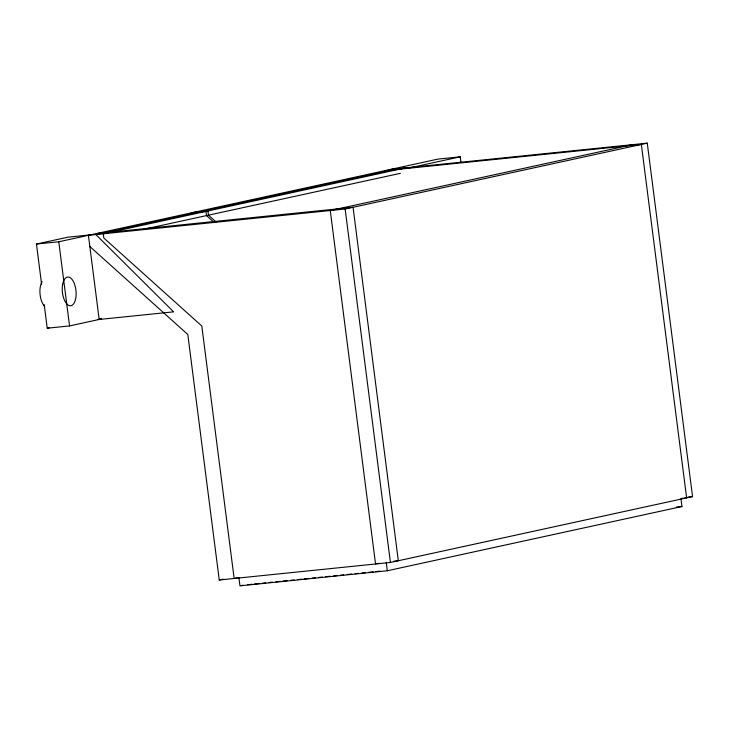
<?xml version="1.0" encoding="UTF-8"?>
<svg xmlns="http://www.w3.org/2000/svg" width="729" height="729" viewBox="0 0 729 729"><rect width="100%" height="100%" fill="white"/><g stroke="black" fill="none" stroke-linecap="round" stroke-linejoin="round"><path stroke-width="1.09" d="M41.626 284.447L36.45 244.051L68.043 237.162L90.369 234.884M36.45 244.051L58.776 241.773L437.919 159.104L460.245 156.817L460.956 162.43M397.961 168.672L95.836 234.547L173.593 311.848L99.18 319.466L88.4 235.312L345.145 209.013L647.27 143.148L692.55 496.595L390.425 562.469L219.256 580.002L187.809 334.502L89.831 246.493M405.406 167.916L103.281 233.79L103.819 237.991L201.796 326.009L234.146 578.471L237.444 577.751M460.245 156.817L410.874 167.579L388.548 169.866M143.476 229.343L400.403 173.329M632.389 144.67L330.264 210.544L375.535 563.991M44.214 304.649L47.23 328.214L49.408 327.731M47.23 328.214L69.556 325.927L101.395 318.983M219.256 580.002L223.211 579.136M241.007 585.624L243.121 585.168M376.647 563.754L378.87 563.271M238.884 577.441L239.959 585.852L387.309 570.761L681.934 506.527L680.986 499.165M390.525 169.438L647.27 143.148M384.602 170.732L641.347 144.433L686.627 497.889L680.995 498.463M193.057 212.494L207.938 210.963L208.476 215.173L216.076 222.008M191.08 212.923L205.961 211.401L206.498 215.602L213.26 221.68M96.292 233.59L353.046 207.291L398.326 560.747L393.815 561.212M97.804 319.375L101.149 319.038M688.048 497.06L692.55 496.595M676.293 507.102L681.934 506.527M247.641 584.704L252.17 584.239M254.43 584.011L258.959 583.546M262.349 583.2L265.739 582.854M269.138 582.498L272.528 582.152M275.927 581.806L280.446 581.341M282.706 581.113L287.235 580.649M290.625 580.302L294.024 579.956M297.414 579.61L301.943 579.145M304.203 578.908L308.732 578.452M312.121 578.097L315.511 577.751M318.91 577.404L322.3 577.058M325.699 576.712L330.219 576.247M333.609 575.901L337.008 575.555M340.397 575.208L343.796 574.853M347.186 574.507L351.715 574.042M355.105 573.696L358.495 573.349M361.894 573.003L365.284 572.657M368.683 572.311L373.202 571.846M375.462 571.618L379.991 571.153M345.145 209.013L390.425 562.469M386.233 562.351L387.309 570.761M58.776 241.773L69.556 325.927M44.724 306.462A14.443 6.834 84.2 0 1 42.154 281.649M62.648 284.356A14.443 6.834 84.2 0 0 70.412 305.779A14.443 6.834 84.2 0 0 74.513 284.064A14.443 6.834 84.2 0 0 62.648 284.356"/></g></svg>
